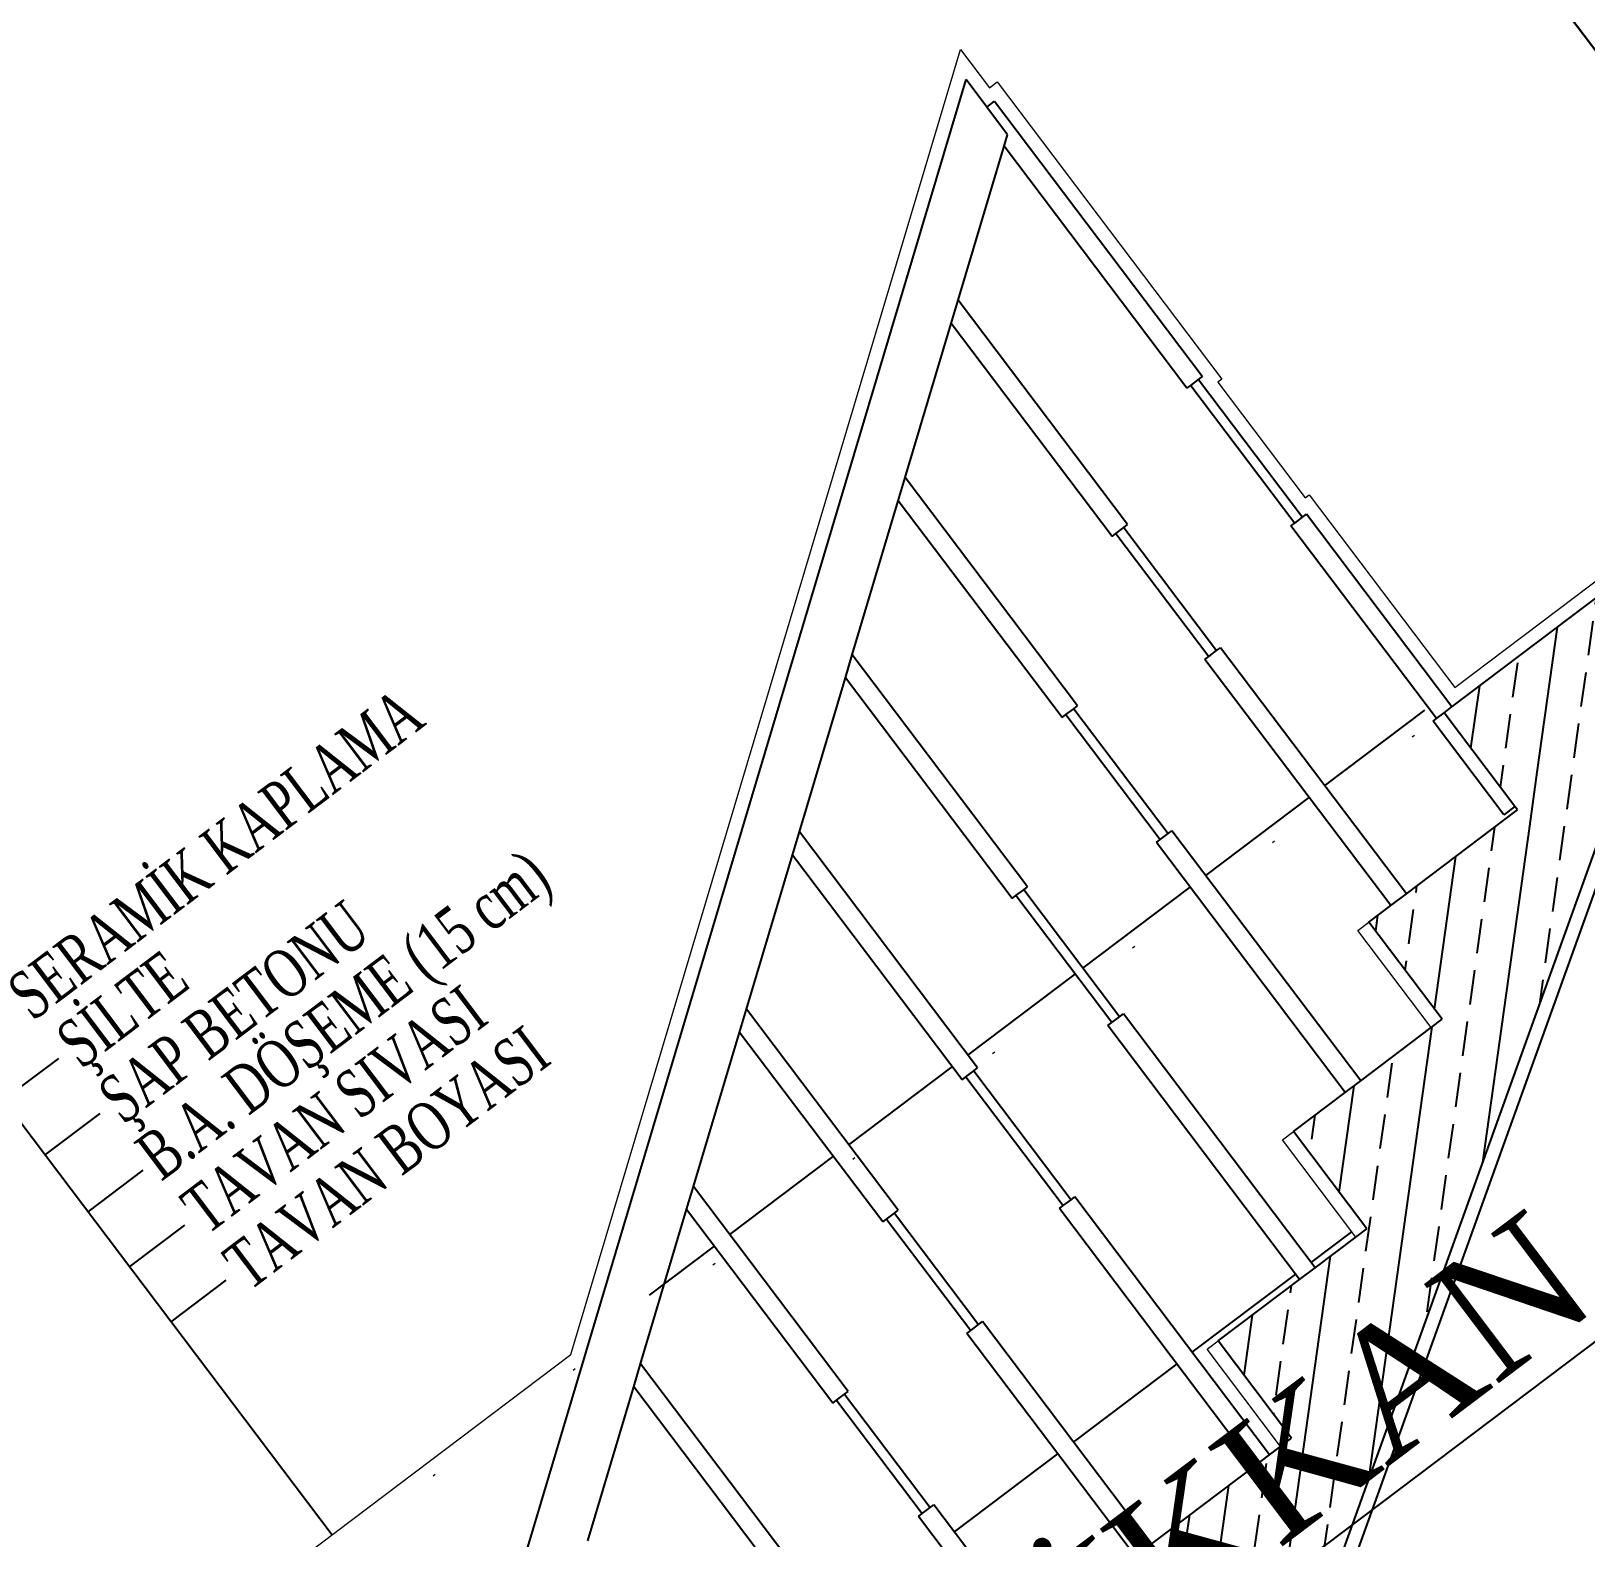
# Model space of a CAD drawing. Header units: millimetres. Extents: x 2232 to 85269, y -3593 to 5869.
# Drawn here: x 7739.1 to 7795.5, y -759.3 to -704.7 of the extents above; entities that cross this region are included whole.
import ezdxf

# ---------------------------------------------------------------- set-up
doc = ezdxf.new("R2010")
doc.units = ezdxf.units.MM
doc.linetypes.add('DOTX2', pattern=[0.5, 0, -0.5])
for name, color, linetype, lineweight in [('iz', 1, 'DOTX2', 20), ('sıva iç', 21, 'Continuous', 0), ('ölçü iç', 170, 'Continuous', 9), ('ÖLÇÜ İÇ', 7, 'Continuous', 9)]:
    doc.layers.add(name, color=color, linetype=linetype, lineweight=lineweight)
for name, color, linetype in [('poz', 1, 'Continuous'), ('Standart', 7, 'Continuous'), ('Yazi', 7, 'Continuous')]:
    doc.layers.add(name, color=color, linetype=linetype)
doc.styles.get("Standard").update_dxf_attribs({"font": 'arial.ttf'})
doc.styles.add('Times roman', font='times.ttf')
doc.styles.add('UNIVCH', font='times.ttf', dxfattribs={"width": 0.7})
doc.dimstyles.new('zulay iç ölçü', dxfattribs={"dimtxt": 10, "dimasz": 5, "dimexe": 0.18, "dimexo": 0, "dimgap": 2, "dimtad": 3, "dimdec": 0, "dimzin": 0, "dimdsep": 46, "dimtxsty": 'Standard', "dimblk": 'ARCHTICK', "dimcen": 0.09, "dimse1": 1, "dimse2": 1, "dimadec": 0, "dimazin": 0, "dimtfac": 1, "dimtdec": 0, "dimtix": 1, "dimtofl": 0, "dimtmove": 0, "dimatfit": 3, "dimldrblk": 'ARCHTICK', "dimfxl": 1, "dimtolj": 1, "dimtzin": 0, "dimarcsym": 0})
pattern_1 = [(45, (0, 0), (-7.07107, 7.07107), []), (45, (7.071, 0), (-7.07107, 7.07107), [5, -2.5])]

# ---------------------------------------------------------------- blocks, each defined once
blk = doc.blocks.new('IDE991Entity4347')
at = {"layer": 'Standart', "linetype": 'Continuous', "lineweight": -3}
h = blk.add_hatch(dxfattribs=at)
h.set_pattern_fill('ANSI33', color=171, scale=40, style=0)
h.set_pattern_definition(pattern_1)
h.paths.add_polyline_path([(760, 35), (621, 35), (621, 50), (760, 50)])
blk = doc.blocks.new('IDE991Entity4359')
at = {"layer": 'Standart', "linetype": 'Continuous', "lineweight": -3}
h = blk.add_hatch(dxfattribs=at)
h.set_pattern_fill('ANSI33', color=171, scale=40, style=0)
h.set_pattern_definition(pattern_1)
h.paths.add_polyline_path([(621, 17.35), (405, -123.82), (405, -91.18), (432, -91.18), (432, -73.53), (459, -73.53), (459, -55.88), (486, -55.88), (486, -38.24), (513, -38.24), (513, -20.59), (540, -20.59), (540, -2.94), (567, -2.94), (567, 14.71), (594, 14.71), (594, 32.35), (621, 32.35)])
blk = doc.blocks.new('IDE991Entity4360')
at = {"layer": 'Standart', "linetype": 'Continuous', "lineweight": -3}
h = blk.add_hatch(dxfattribs=at)
h.set_pattern_fill('ANSI33', color=171, scale=40, style=0)
h.set_pattern_definition(pattern_1)
h.paths.add_polyline_path([(621, 17.35), (621, 35), (648, 35)])
blk = doc.blocks.new('IDE991Entity5003')
at = {"layer": 'Standart', "color": 159, "linetype": 'Continuous', "lineweight": -3}
blk.add_lwpolyline([(492.81, -2), (511.59, -2)], dxfattribs=at)
blk = doc.blocks.new('IDE991Entity5004')
at = {"layer": 'Standart', "color": 159, "linetype": 'Continuous', "lineweight": -3}
blk.add_lwpolyline([(514.41, -2), (533.19, -2)], dxfattribs=at)
blk = doc.blocks.new('IDE991Entity5005')
at = {"layer": 'Standart', "color": 159, "linetype": 'Continuous', "lineweight": -3}
blk.add_lwpolyline([(536.01, -2), (554.79, -2)], dxfattribs=at)
blk = doc.blocks.new('IDE991Entity5006')
at = {"layer": 'Standart', "color": 159, "linetype": 'Continuous', "lineweight": -3}
blk.add_lwpolyline([(557.61, -2), (565, -2)], dxfattribs=at)
blk = doc.blocks.new('IDE991Entity5009')
at = {"layer": 'Standart', "color": 159, "linetype": 'Continuous', "lineweight": -3}
blk.add_lwpolyline([(478.2, 52), (489.99, 52)], dxfattribs=at)
blk = doc.blocks.new('IDE991Entity5010')
at = {"layer": 'Standart', "color": 159, "linetype": 'Continuous', "lineweight": -3}
blk.add_lwpolyline([(492.81, 52), (511.59, 52)], dxfattribs=at)
blk = doc.blocks.new('IDE991Entity5011')
at = {"layer": 'Standart', "color": 159, "linetype": 'Continuous', "lineweight": -3}
blk.add_lwpolyline([(514.41, 52), (533.19, 52)], dxfattribs=at)
blk = doc.blocks.new('IDE991Entity5012')
at = {"layer": 'Standart', "color": 159, "linetype": 'Continuous', "lineweight": -3}
blk.add_lwpolyline([(536.01, 52), (555.49, 52)], dxfattribs=at)
blk = doc.blocks.new('IDE991Entity5013')
at = {"layer": 'Standart', "color": 159, "linetype": 'Continuous', "lineweight": -3}
blk.add_lwpolyline([(556.91, 52), (576.39, 52)], dxfattribs=at)
blk = doc.blocks.new('IDE991Entity5014')
at = {"layer": 'Standart', "color": 159, "linetype": 'Continuous', "lineweight": -3}
blk.add_lwpolyline([(579.21, 52), (597.99, 52)], dxfattribs=at)
blk = doc.blocks.new('IDE991Entity5015')
at = {"layer": 'Standart', "color": 159, "linetype": 'Continuous', "lineweight": -3}
blk.add_lwpolyline([(600.81, 52), (619, 52)], dxfattribs=at)
blk = doc.blocks.new('IDE991Entity5206')
at = {"layer": 'Standart', "color": 134, "linetype": 'Continuous', "lineweight": -3}
blk.add_lwpolyline([(468.39, 6.94), (468.39, 42.78)], dxfattribs=at)
blk = doc.blocks.new('IDE991Entity5210')
at = {"layer": 'Standart', "color": 134, "linetype": 'Continuous', "lineweight": -3}
blk.add_lwpolyline([(471.21, 6.94), (471.21, 44.86)], dxfattribs=at)
blk = doc.blocks.new('IDE991Entity5211')
at = {"layer": 'Standart', "color": 134, "linetype": 'Continuous', "lineweight": -3}
blk.add_lwpolyline([(489.99, -38.24), (489.99, 2.94)], dxfattribs=at)
blk = doc.blocks.new('IDE991Entity5212')
at = {"layer": 'Standart', "color": 134, "linetype": 'Continuous', "lineweight": -3}
blk.add_lwpolyline([(489.99, 2.94), (490.69, 2.94)], dxfattribs=at)
blk = doc.blocks.new('IDE991Entity5213')
at = {"layer": 'Standart', "color": 134, "linetype": 'Continuous', "lineweight": -3}
blk.add_lwpolyline([(490.69, 23.53), (490.69, 2.94)], dxfattribs=at)
blk = doc.blocks.new('IDE991Entity5214')
at = {"layer": 'Standart', "color": 134, "linetype": 'Continuous', "lineweight": -3}
blk.add_lwpolyline([(489.99, 23.53), (489.99, 58.67)], dxfattribs=at)
blk = doc.blocks.new('IDE991Entity5215')
at = {"layer": 'Standart', "color": 134, "linetype": 'Continuous', "lineweight": -3}
blk.add_lwpolyline([(489.99, 23.53), (490.69, 23.53)], dxfattribs=at)
blk = doc.blocks.new('IDE991Entity5216')
at = {"layer": 'Standart', "color": 134, "linetype": 'Continuous', "lineweight": -3}
blk.add_lwpolyline([(492.81, -38.24), (492.81, 2.94)], dxfattribs=at)
blk = doc.blocks.new('IDE991Entity5217')
at = {"layer": 'Standart', "color": 134, "linetype": 'Continuous', "lineweight": -3}
blk.add_lwpolyline([(492.11, 23.53), (492.11, 2.94)], dxfattribs=at)
blk = doc.blocks.new('IDE991Entity5218')
at = {"layer": 'Standart', "color": 134, "linetype": 'Continuous', "lineweight": -3}
blk.add_lwpolyline([(492.81, 23.53), (492.81, 60.75)], dxfattribs=at)
blk = doc.blocks.new('IDE991Entity5219')
at = {"layer": 'Standart', "color": 134, "linetype": 'Continuous', "lineweight": -3}
blk.add_lwpolyline([(511.59, -20.59), (511.59, 19.88)], dxfattribs=at)
blk = doc.blocks.new('IDE991Entity5220')
at = {"layer": 'Standart', "color": 134, "linetype": 'Continuous', "lineweight": -3}
blk.add_lwpolyline([(511.59, 19.88), (512.29, 19.88)], dxfattribs=at)
blk = doc.blocks.new('IDE991Entity5221')
at = {"layer": 'Standart', "color": 134, "linetype": 'Continuous', "lineweight": -3}
blk.add_lwpolyline([(512.29, 40.12), (512.29, 19.88)], dxfattribs=at)
blk = doc.blocks.new('IDE991Entity5222')
at = {"layer": 'Standart', "color": 134, "linetype": 'Continuous', "lineweight": -3}
blk.add_lwpolyline([(511.59, 40.12), (511.59, 74.55)], dxfattribs=at)
blk = doc.blocks.new('IDE991Entity5223')
at = {"layer": 'Standart', "color": 134, "linetype": 'Continuous', "lineweight": -3}
blk.add_lwpolyline([(511.59, 40.12), (512.29, 40.12)], dxfattribs=at)
blk = doc.blocks.new('IDE991Entity5224')
at = {"layer": 'Standart', "color": 134, "linetype": 'Continuous', "lineweight": -3}
blk.add_lwpolyline([(514.41, -20.59), (514.41, 19.88)], dxfattribs=at)
blk = doc.blocks.new('IDE991Entity5225')
at = {"layer": 'Standart', "color": 134, "linetype": 'Continuous', "lineweight": -3}
blk.add_lwpolyline([(513.71, 40.12), (513.71, 19.88)], dxfattribs=at)
blk = doc.blocks.new('IDE991Entity5226')
at = {"layer": 'Standart', "color": 134, "linetype": 'Continuous', "lineweight": -3}
blk.add_lwpolyline([(514.41, 40.12), (514.41, 76.63)], dxfattribs=at)
blk = doc.blocks.new('IDE991Entity5227')
at = {"layer": 'Standart', "color": 134, "linetype": 'Continuous', "lineweight": -3}
blk.add_lwpolyline([(533.19, -20.59), (533.19, 26.24)], dxfattribs=at)
blk = doc.blocks.new('IDE991Entity5228')
at = {"layer": 'Standart', "color": 134, "linetype": 'Continuous', "lineweight": -3}
blk.add_lwpolyline([(533.19, 26.24), (533.89, 26.24)], dxfattribs=at)
blk = doc.blocks.new('IDE991Entity5229')
at = {"layer": 'Standart', "color": 134, "linetype": 'Continuous', "lineweight": -3}
blk.add_lwpolyline([(533.89, 49.65), (533.89, 26.24)], dxfattribs=at)
blk = doc.blocks.new('IDE991Entity5230')
at = {"layer": 'Standart', "color": 134, "linetype": 'Continuous', "lineweight": -3}
blk.add_lwpolyline([(533.19, 49.65), (533.19, 90.43)], dxfattribs=at)
blk = doc.blocks.new('IDE991Entity5231')
at = {"layer": 'Standart', "color": 134, "linetype": 'Continuous', "lineweight": -3}
blk.add_lwpolyline([(533.19, 49.65), (533.89, 49.65)], dxfattribs=at)
blk = doc.blocks.new('IDE991Entity5232')
at = {"layer": 'Standart', "color": 134, "linetype": 'Continuous', "lineweight": -3}
blk.add_lwpolyline([(536.01, -20.59), (536.01, 26.24)], dxfattribs=at)
blk = doc.blocks.new('IDE991Entity5233')
at = {"layer": 'Standart', "color": 134, "linetype": 'Continuous', "lineweight": -3}
blk.add_lwpolyline([(535.31, 49.65), (535.31, 26.24)], dxfattribs=at)
blk = doc.blocks.new('IDE991Entity5234')
at = {"layer": 'Standart', "color": 134, "linetype": 'Continuous', "lineweight": -3}
blk.add_lwpolyline([(536.01, 49.65), (536.01, 92.51)], dxfattribs=at)
blk = doc.blocks.new('IDE991Entity5235')
at = {"layer": 'Standart', "color": 134, "linetype": 'Continuous', "lineweight": -3}
blk.add_lwpolyline([(554.79, -2.94), (554.79, 43.18)], dxfattribs=at)
blk = doc.blocks.new('IDE991Entity5236')
at = {"layer": 'Standart', "color": 134, "linetype": 'Continuous', "lineweight": -3}
blk.add_lwpolyline([(554.79, 43.18), (555.49, 43.18)], dxfattribs=at)
blk = doc.blocks.new('IDE991Entity5237')
at = {"layer": 'Standart', "color": 134, "linetype": 'Continuous', "lineweight": -3}
blk.add_lwpolyline([(555.49, 43.18), (555.49, 66.24)], dxfattribs=at)
blk = doc.blocks.new('IDE991Entity5238')
at = {"layer": 'Standart', "color": 134, "linetype": 'Continuous', "lineweight": -3}
blk.add_lwpolyline([(554.79, 66.24), (554.79, 106.31)], dxfattribs=at)
blk = doc.blocks.new('IDE991Entity5239')
at = {"layer": 'Standart', "color": 134, "linetype": 'Continuous', "lineweight": -3}
blk.add_lwpolyline([(554.79, 66.24), (555.49, 66.24)], dxfattribs=at)
blk = doc.blocks.new('IDE991Entity5240')
at = {"layer": 'Standart', "color": 134, "linetype": 'Continuous', "lineweight": -3}
blk.add_lwpolyline([(557.61, -2.94), (557.61, 43.18)], dxfattribs=at)
blk = doc.blocks.new('IDE991Entity5241')
at = {"layer": 'Standart', "color": 134, "linetype": 'Continuous', "lineweight": -3}
blk.add_lwpolyline([(556.91, 43.18), (556.91, 66.24)], dxfattribs=at)
blk = doc.blocks.new('IDE991Entity5242')
at = {"layer": 'Standart', "color": 134, "linetype": 'Continuous', "lineweight": -3}
blk.add_lwpolyline([(557.61, 66.24), (557.61, 108.39)], dxfattribs=at)
blk = doc.blocks.new('IDE991Entity5243')
at = {"layer": 'Standart', "color": 134, "linetype": 'Continuous', "lineweight": -3}
blk.add_lwpolyline([(576.39, 14.71), (576.39, 60.12)], dxfattribs=at)
blk = doc.blocks.new('IDE991Entity5244')
at = {"layer": 'Standart', "color": 134, "linetype": 'Continuous', "lineweight": -3}
blk.add_lwpolyline([(576.39, 60.12), (577.09, 60.12)], dxfattribs=at)
blk = doc.blocks.new('IDE991Entity5245')
at = {"layer": 'Standart', "color": 134, "linetype": 'Continuous', "lineweight": -3}
blk.add_lwpolyline([(577.09, 82.82), (577.09, 60.12)], dxfattribs=at)
blk = doc.blocks.new('IDE991Entity5246')
at = {"layer": 'Standart', "color": 134, "linetype": 'Continuous', "lineweight": -3}
blk.add_lwpolyline([(576.39, 82.82), (576.39, 122.2)], dxfattribs=at)
blk = doc.blocks.new('IDE991Entity5247')
at = {"layer": 'Standart', "color": 134, "linetype": 'Continuous', "lineweight": -3}
blk.add_lwpolyline([(576.39, 82.82), (577.09, 82.82)], dxfattribs=at)
blk = doc.blocks.new('IDE991Entity5248')
at = {"layer": 'Standart', "color": 134, "linetype": 'Continuous', "lineweight": -3}
blk.add_lwpolyline([(579.21, 14.71), (579.21, 60.12)], dxfattribs=at)
blk = doc.blocks.new('IDE991Entity5249')
at = {"layer": 'Standart', "color": 134, "linetype": 'Continuous', "lineweight": -3}
blk.add_lwpolyline([(578.51, 82.82), (578.51, 60.12)], dxfattribs=at)
blk = doc.blocks.new('IDE991Entity5250')
at = {"layer": 'Standart', "color": 134, "linetype": 'Continuous', "lineweight": -3}
blk.add_lwpolyline([(579.21, 82.82), (579.21, 124.28)], dxfattribs=at)
blk = doc.blocks.new('IDE991Entity5251')
at = {"layer": 'Standart', "color": 134, "linetype": 'Continuous', "lineweight": -3}
blk.add_lwpolyline([(597.99, 32.35), (597.99, 77.06)], dxfattribs=at)
blk = doc.blocks.new('IDE991Entity5252')
at = {"layer": 'Standart', "color": 134, "linetype": 'Continuous', "lineweight": -3}
blk.add_lwpolyline([(597.99, 77.06), (598.69, 77.06)], dxfattribs=at)
blk = doc.blocks.new('IDE991Entity5253')
at = {"layer": 'Standart', "color": 134, "linetype": 'Continuous', "lineweight": -3}
blk.add_lwpolyline([(598.69, 99.41), (598.69, 77.06)], dxfattribs=at)
blk = doc.blocks.new('IDE991Entity5254')
at = {"layer": 'Standart', "color": 134, "linetype": 'Continuous', "lineweight": -3}
blk.add_lwpolyline([(597.99, 99.41), (597.99, 138.08)], dxfattribs=at)
blk = doc.blocks.new('IDE991Entity5255')
at = {"layer": 'Standart', "color": 134, "linetype": 'Continuous', "lineweight": -3}
blk.add_lwpolyline([(597.99, 99.41), (598.69, 99.41)], dxfattribs=at)
blk = doc.blocks.new('IDE991Entity5256')
at = {"layer": 'Standart', "color": 134, "linetype": 'Continuous', "lineweight": -3}
blk.add_lwpolyline([(600.81, 32.35), (600.81, 77.06)], dxfattribs=at)
blk = doc.blocks.new('IDE991Entity5257')
at = {"layer": 'Standart', "color": 134, "linetype": 'Continuous', "lineweight": -3}
blk.add_lwpolyline([(600.11, 99.41), (600.11, 77.06)], dxfattribs=at)
blk = doc.blocks.new('IDE991Entity5258')
at = {"layer": 'Standart', "color": 134, "linetype": 'Continuous', "lineweight": -3}
blk.add_lwpolyline([(600.81, 99.41), (600.81, 140.16)], dxfattribs=at)
blk = doc.blocks.new('IDE991Entity5259')
at = {"layer": 'Standart', "color": 134, "linetype": 'Continuous', "lineweight": -3}
blk.add_lwpolyline([(619.59, 50), (619.59, 85)], dxfattribs=at)
blk = doc.blocks.new('IDE991Entity5260')
at = {"layer": 'Standart', "color": 134, "linetype": 'Continuous', "lineweight": -3}
blk.add_lwpolyline([(619.59, 85), (620.29, 85)], dxfattribs=at)
blk = doc.blocks.new('IDE991Entity5261')
at = {"layer": 'Standart', "color": 134, "linetype": 'Continuous', "lineweight": -3}
blk.add_lwpolyline([(620.29, 110), (620.29, 85)], dxfattribs=at)
blk = doc.blocks.new('IDE991Entity5262')
at = {"layer": 'Standart', "color": 134, "linetype": 'Continuous', "lineweight": -3}
blk.add_lwpolyline([(619.59, 110), (619.59, 153.96)], dxfattribs=at)
blk = doc.blocks.new('IDE991Entity5263')
at = {"layer": 'Standart', "color": 134, "linetype": 'Continuous', "lineweight": -3}
blk.add_lwpolyline([(619.59, 110), (620.29, 110)], dxfattribs=at)
blk = doc.blocks.new('IDE991Entity5264')
at = {"layer": 'Standart', "color": 134, "linetype": 'Continuous', "lineweight": -3}
blk.add_lwpolyline([(621, 160), (622.41, 160)], dxfattribs=at)
blk = doc.blocks.new('IDE991Entity5265')
at = {"layer": 'Standart', "color": 134, "linetype": 'Continuous', "lineweight": -3}
blk.add_lwpolyline([(622.41, 50), (622.41, 85)], dxfattribs=at)
blk = doc.blocks.new('IDE991Entity5266')
at = {"layer": 'Standart', "color": 134, "linetype": 'Continuous', "lineweight": -3}
blk.add_lwpolyline([(621.71, 110), (621.71, 85)], dxfattribs=at)
blk = doc.blocks.new('IDE991Entity5267')
at = {"layer": 'Standart', "color": 134, "linetype": 'Continuous', "lineweight": -3}
blk.add_lwpolyline([(622.41, 160), (622.41, 110)], dxfattribs=at)
blk = doc.blocks.new('IDE991Entity5268')
at = {"layer": 'Standart', "color": 134, "linetype": 'Continuous', "lineweight": -3}
blk.add_lwpolyline([(405, 6.18), (621, 165)], dxfattribs=at)
blk = doc.blocks.new('IDE991Entity5271')
at = {"layer": 'Standart', "color": 134, "linetype": 'Continuous', "lineweight": -3}
blk.add_lwpolyline([(621, 155), (621, 160)], dxfattribs=at)
blk = doc.blocks.new('IDE991Entity5504')
at = {"layer": 'Standart', "color": 159, "linetype": 'Continuous', "lineweight": -3}
blk.add_lwpolyline([(621, 33), (621, 50)], dxfattribs=at)
blk = doc.blocks.new('IDE991Entity5506')
at = {"layer": 'Standart', "color": 159, "linetype": 'Continuous', "lineweight": -3}
blk.add_lwpolyline([(621, 50), (622.41, 50)], dxfattribs=at)
blk = doc.blocks.new('IDE991Entity5567')
at = {"layer": 'Standart', "color": 159, "linetype": 'Continuous', "lineweight": -3}
blk.add_lwpolyline([(405, -123.82), (648, 35)], dxfattribs=at)
blk = doc.blocks.new('IDE991Entity5580')
at = {"layer": 'Standart', "color": 159, "linetype": 'Continuous', "lineweight": -3}
blk.add_lwpolyline([(540, -20.59), (540, -2.94)], dxfattribs=at)
blk = doc.blocks.new('IDE991Entity5582')
at = {"layer": 'Standart', "color": 159, "linetype": 'Continuous', "lineweight": -3}
blk.add_lwpolyline([(538, -20.59), (540, -20.59)], dxfattribs=at)
blk = doc.blocks.new('IDE991Entity5583')
at = {"layer": 'Standart', "color": 159, "linetype": 'Continuous', "lineweight": -3}
blk.add_lwpolyline([(567, -2.94), (567, 14.71)], dxfattribs=at)
blk = doc.blocks.new('IDE991Entity5584')
at = {"layer": 'Standart', "color": 159, "linetype": 'Continuous', "lineweight": -3}
blk.add_lwpolyline([(540, -2.94), (554.79, -2.94)], dxfattribs=at)
blk = doc.blocks.new('IDE991Entity5585')
at = {"layer": 'Standart', "color": 159, "linetype": 'Continuous', "lineweight": -3}
blk.add_lwpolyline([(565, -2.94), (567, -2.94)], dxfattribs=at)
blk = doc.blocks.new('IDE991Entity5586')
at = {"layer": 'Standart', "color": 159, "linetype": 'Continuous', "lineweight": -3}
blk.add_lwpolyline([(594, 14.71), (594, 32.35)], dxfattribs=at)
blk = doc.blocks.new('IDE991Entity5587')
at = {"layer": 'Standart', "color": 159, "linetype": 'Continuous', "lineweight": -3}
blk.add_lwpolyline([(567, 14.71), (576.39, 14.71)], dxfattribs=at)
blk = doc.blocks.new('IDE991Entity5588')
at = {"layer": 'Standart', "color": 159, "linetype": 'Continuous', "lineweight": -3}
blk.add_lwpolyline([(592, 14.71), (594, 14.71)], dxfattribs=at)
blk = doc.blocks.new('IDE991Entity5589')
at = {"layer": 'Standart', "color": 159, "linetype": 'Continuous', "lineweight": -3}
blk.add_lwpolyline([(621, 32.35), (621, 33)], dxfattribs=at)
blk = doc.blocks.new('IDE991Entity5590')
at = {"layer": 'Standart', "color": 159, "linetype": 'Continuous', "lineweight": -3}
blk.add_lwpolyline([(594, 32.35), (597.99, 32.35)], dxfattribs=at)
blk = doc.blocks.new('IDE991Entity5738')
at = {"layer": 'Standart', "color": 163, "linetype": 'Continuous', "lineweight": 5}
blk.add_lwpolyline([(538, -20.59), (538, -2.94)], dxfattribs=at)
blk = doc.blocks.new('IDE991Entity5739')
at = {"layer": 'Standart', "color": 163, "linetype": 'Continuous', "lineweight": 5}
blk.add_lwpolyline([(538, -2.94), (540, -2.94)], dxfattribs=at)
blk = doc.blocks.new('IDE991Entity5740')
at = {"layer": 'Standart', "color": 163, "linetype": 'Continuous', "lineweight": 5}
blk.add_lwpolyline([(565, -2.94), (565, 14.71)], dxfattribs=at)
blk = doc.blocks.new('IDE991Entity5741')
at = {"layer": 'Standart', "color": 163, "linetype": 'Continuous', "lineweight": 5}
blk.add_lwpolyline([(565, 14.71), (567, 14.71)], dxfattribs=at)
blk = doc.blocks.new('IDE991Entity5742')
at = {"layer": 'Standart', "color": 163, "linetype": 'Continuous', "lineweight": 5}
blk.add_lwpolyline([(592, 14.71), (592, 32.35)], dxfattribs=at)
blk = doc.blocks.new('IDE991Entity5743')
at = {"layer": 'Standart', "color": 163, "linetype": 'Continuous', "lineweight": 5}
blk.add_lwpolyline([(592, 32.35), (594, 32.35)], dxfattribs=at)
blk = doc.blocks.new('IDE991Entity5924')
at = {"layer": 'Standart', "color": 11, "linetype": 'Continuous', "lineweight": -3}
blk.add_lwpolyline([(621, 33), (619, 33)], dxfattribs=at)
blk = doc.blocks.new('IDE991Entity5925')
at = {"layer": 'Standart', "color": 11, "linetype": 'Continuous', "lineweight": -3}
blk.add_lwpolyline([(619, 33), (619, 50)], dxfattribs=at)
blk = doc.blocks.new('IDE991Entity5926')
at = {"layer": 'Standart', "color": 11, "linetype": 'Continuous', "lineweight": -3}
blk.add_lwpolyline([(619, 50), (619.59, 50)], dxfattribs=at)
blk = doc.blocks.new('IDE991Entity6478')
at = {"layer": 'Standart', "color": 134, "linetype": 'Continuous', "lineweight": -3}
blk.add_lwpolyline([(490.69, 2.94), (492.11, 2.94)], dxfattribs=at)
blk = doc.blocks.new('IDE991Entity6479')
at = {"layer": 'Standart', "color": 134, "linetype": 'Continuous', "lineweight": -3}
blk.add_lwpolyline([(492.11, 2.94), (492.81, 2.94)], dxfattribs=at)
blk = doc.blocks.new('IDE991Entity6480')
at = {"layer": 'Standart', "color": 134, "linetype": 'Continuous', "lineweight": -3}
blk.add_lwpolyline([(490.69, 23.53), (492.11, 23.53)], dxfattribs=at)
blk = doc.blocks.new('IDE991Entity6481')
at = {"layer": 'Standart', "color": 134, "linetype": 'Continuous', "lineweight": -3}
blk.add_lwpolyline([(492.11, 23.53), (492.81, 23.53)], dxfattribs=at)
blk = doc.blocks.new('IDE991Entity6482')
at = {"layer": 'Standart', "color": 134, "linetype": 'Continuous', "lineweight": -3}
blk.add_lwpolyline([(512.29, 19.88), (513.71, 19.88)], dxfattribs=at)
blk = doc.blocks.new('IDE991Entity6483')
at = {"layer": 'Standart', "color": 134, "linetype": 'Continuous', "lineweight": -3}
blk.add_lwpolyline([(513.71, 19.88), (514.41, 19.88)], dxfattribs=at)
blk = doc.blocks.new('IDE991Entity6484')
at = {"layer": 'Standart', "color": 134, "linetype": 'Continuous', "lineweight": -3}
blk.add_lwpolyline([(512.29, 40.12), (513.71, 40.12)], dxfattribs=at)
blk = doc.blocks.new('IDE991Entity6485')
at = {"layer": 'Standart', "color": 134, "linetype": 'Continuous', "lineweight": -3}
blk.add_lwpolyline([(513.71, 40.12), (514.41, 40.12)], dxfattribs=at)
blk = doc.blocks.new('IDE991Entity6486')
at = {"layer": 'Standart', "color": 134, "linetype": 'Continuous', "lineweight": -3}
blk.add_lwpolyline([(533.89, 26.24), (535.31, 26.24)], dxfattribs=at)
blk = doc.blocks.new('IDE991Entity6487')
at = {"layer": 'Standart', "color": 134, "linetype": 'Continuous', "lineweight": -3}
blk.add_lwpolyline([(535.31, 26.24), (536.01, 26.24)], dxfattribs=at)
blk = doc.blocks.new('IDE991Entity6488')
at = {"layer": 'Standart', "color": 134, "linetype": 'Continuous', "lineweight": -3}
blk.add_lwpolyline([(533.89, 49.65), (535.31, 49.65)], dxfattribs=at)
blk = doc.blocks.new('IDE991Entity6489')
at = {"layer": 'Standart', "color": 134, "linetype": 'Continuous', "lineweight": -3}
blk.add_lwpolyline([(535.31, 49.65), (536.01, 49.65)], dxfattribs=at)
blk = doc.blocks.new('IDE991Entity6490')
at = {"layer": 'Standart', "color": 134, "linetype": 'Continuous', "lineweight": -3}
blk.add_lwpolyline([(555.49, 43.18), (556.91, 43.18)], dxfattribs=at)
blk = doc.blocks.new('IDE991Entity6491')
at = {"layer": 'Standart', "color": 134, "linetype": 'Continuous', "lineweight": -3}
blk.add_lwpolyline([(556.91, 43.18), (557.61, 43.18)], dxfattribs=at)
blk = doc.blocks.new('IDE991Entity6492')
at = {"layer": 'Standart', "color": 134, "linetype": 'Continuous', "lineweight": -3}
blk.add_lwpolyline([(555.49, 66.24), (556.91, 66.24)], dxfattribs=at)
blk = doc.blocks.new('IDE991Entity6493')
at = {"layer": 'Standart', "color": 134, "linetype": 'Continuous', "lineweight": -3}
blk.add_lwpolyline([(556.91, 66.24), (557.61, 66.24)], dxfattribs=at)
blk = doc.blocks.new('IDE991Entity6494')
at = {"layer": 'Standart', "color": 134, "linetype": 'Continuous', "lineweight": -3}
blk.add_lwpolyline([(577.09, 60.12), (578.51, 60.12)], dxfattribs=at)
blk = doc.blocks.new('IDE991Entity6495')
at = {"layer": 'Standart', "color": 134, "linetype": 'Continuous', "lineweight": -3}
blk.add_lwpolyline([(578.51, 60.12), (579.21, 60.12)], dxfattribs=at)
blk = doc.blocks.new('IDE991Entity6496')
at = {"layer": 'Standart', "color": 134, "linetype": 'Continuous', "lineweight": -3}
blk.add_lwpolyline([(577.09, 82.82), (578.51, 82.82)], dxfattribs=at)
blk = doc.blocks.new('IDE991Entity6497')
at = {"layer": 'Standart', "color": 134, "linetype": 'Continuous', "lineweight": -3}
blk.add_lwpolyline([(578.51, 82.82), (579.21, 82.82)], dxfattribs=at)
blk = doc.blocks.new('IDE991Entity6498')
at = {"layer": 'Standart', "color": 134, "linetype": 'Continuous', "lineweight": -3}
blk.add_lwpolyline([(598.69, 77.06), (600.11, 77.06)], dxfattribs=at)
blk = doc.blocks.new('IDE991Entity6499')
at = {"layer": 'Standart', "color": 134, "linetype": 'Continuous', "lineweight": -3}
blk.add_lwpolyline([(600.11, 77.06), (600.81, 77.06)], dxfattribs=at)
blk = doc.blocks.new('IDE991Entity6500')
at = {"layer": 'Standart', "color": 134, "linetype": 'Continuous', "lineweight": -3}
blk.add_lwpolyline([(598.69, 99.41), (600.11, 99.41)], dxfattribs=at)
blk = doc.blocks.new('IDE991Entity6501')
at = {"layer": 'Standart', "color": 134, "linetype": 'Continuous', "lineweight": -3}
blk.add_lwpolyline([(600.11, 99.41), (600.81, 99.41)], dxfattribs=at)
blk = doc.blocks.new('IDE991Entity6502')
at = {"layer": 'Standart', "color": 134, "linetype": 'Continuous', "lineweight": -3}
blk.add_lwpolyline([(620.29, 85), (621.71, 85)], dxfattribs=at)
blk = doc.blocks.new('IDE991Entity6503')
at = {"layer": 'Standart', "color": 134, "linetype": 'Continuous', "lineweight": -3}
blk.add_lwpolyline([(621.71, 85), (622.41, 85)], dxfattribs=at)
blk = doc.blocks.new('IDE991Entity6504')
at = {"layer": 'Standart', "color": 134, "linetype": 'Continuous', "lineweight": -3}
blk.add_lwpolyline([(620.29, 110), (621.71, 110)], dxfattribs=at)
blk = doc.blocks.new('IDE991Entity6505')
at = {"layer": 'Standart', "color": 134, "linetype": 'Continuous', "lineweight": -3}
blk.add_lwpolyline([(621.71, 110), (622.41, 110)], dxfattribs=at)
blk = doc.blocks.new('IDE991Entity6512')
at = {"layer": 'Standart', "color": 134, "linetype": 'Continuous', "lineweight": -3}
blk.add_lwpolyline([(449.61, 28.98), (468.39, 42.78)], dxfattribs=at)
blk = doc.blocks.new('IDE991Entity6513')
at = {"layer": 'Standart', "color": 134, "linetype": 'Continuous', "lineweight": -3}
blk.add_lwpolyline([(468.39, 42.78), (471.21, 44.86)], dxfattribs=at)
blk = doc.blocks.new('IDE991Entity6514')
at = {"layer": 'Standart', "color": 134, "linetype": 'Continuous', "lineweight": -3}
blk.add_lwpolyline([(471.21, 44.86), (489.99, 58.67)], dxfattribs=at)
blk = doc.blocks.new('IDE991Entity6515')
at = {"layer": 'Standart', "color": 134, "linetype": 'Continuous', "lineweight": -3}
blk.add_lwpolyline([(489.99, 58.67), (492.81, 60.75)], dxfattribs=at)
blk = doc.blocks.new('IDE991Entity6516')
at = {"layer": 'Standart', "color": 134, "linetype": 'Continuous', "lineweight": -3}
blk.add_lwpolyline([(492.81, 60.75), (511.59, 74.55)], dxfattribs=at)
blk = doc.blocks.new('IDE991Entity6517')
at = {"layer": 'Standart', "color": 134, "linetype": 'Continuous', "lineweight": -3}
blk.add_lwpolyline([(511.59, 74.55), (514.41, 76.63)], dxfattribs=at)
blk = doc.blocks.new('IDE991Entity6518')
at = {"layer": 'Standart', "color": 134, "linetype": 'Continuous', "lineweight": -3}
blk.add_lwpolyline([(514.41, 76.63), (533.19, 90.43)], dxfattribs=at)
blk = doc.blocks.new('IDE991Entity6519')
at = {"layer": 'Standart', "color": 134, "linetype": 'Continuous', "lineweight": -3}
blk.add_lwpolyline([(533.19, 90.43), (536.01, 92.51)], dxfattribs=at)
blk = doc.blocks.new('IDE991Entity6520')
at = {"layer": 'Standart', "color": 134, "linetype": 'Continuous', "lineweight": -3}
blk.add_lwpolyline([(536.01, 92.51), (554.79, 106.31)], dxfattribs=at)
blk = doc.blocks.new('IDE991Entity6521')
at = {"layer": 'Standart', "color": 134, "linetype": 'Continuous', "lineweight": -3}
blk.add_lwpolyline([(554.79, 106.31), (557.61, 108.39)], dxfattribs=at)
blk = doc.blocks.new('IDE991Entity6522')
at = {"layer": 'Standart', "color": 134, "linetype": 'Continuous', "lineweight": -3}
blk.add_lwpolyline([(557.61, 108.39), (576.39, 122.2)], dxfattribs=at)
blk = doc.blocks.new('IDE991Entity6523')
at = {"layer": 'Standart', "color": 134, "linetype": 'Continuous', "lineweight": -3}
blk.add_lwpolyline([(576.39, 122.2), (579.21, 124.28)], dxfattribs=at)
blk = doc.blocks.new('IDE991Entity6524')
at = {"layer": 'Standart', "color": 134, "linetype": 'Continuous', "lineweight": -3}
blk.add_lwpolyline([(579.21, 124.28), (597.99, 138.08)], dxfattribs=at)
blk = doc.blocks.new('IDE991Entity6525')
at = {"layer": 'Standart', "color": 134, "linetype": 'Continuous', "lineweight": -3}
blk.add_lwpolyline([(597.99, 138.08), (600.81, 140.16)], dxfattribs=at)
blk = doc.blocks.new('IDE991Entity6526')
at = {"layer": 'Standart', "color": 134, "linetype": 'Continuous', "lineweight": -3}
blk.add_lwpolyline([(600.81, 140.16), (619.59, 153.96)], dxfattribs=at)
blk = doc.blocks.new('IDE991Entity6527')
at = {"layer": 'Standart', "color": 134, "linetype": 'Continuous', "lineweight": -3}
blk.add_lwpolyline([(619.59, 153.96), (621, 155)], dxfattribs=at)
blk = doc.blocks.new('IDE991Entity6528')
at = {"layer": 'Standart', "color": 134, "linetype": 'Continuous', "lineweight": -3}
blk.add_lwpolyline([(621, 160), (621, 165)], dxfattribs=at)
blk = doc.blocks.new('IDE991Entity6659')
at = {"layer": 'Standart', "color": 159, "linetype": 'Continuous', "lineweight": -3}
blk.add_lwpolyline([(622.41, 50), (758, 50)], dxfattribs=at)
blk = doc.blocks.new('IDE991Entity6700')
at = {"layer": 'Standart', "color": 159, "linetype": 'Continuous', "lineweight": -3}
blk.add_lwpolyline([(514.41, -20.59), (533.19, -20.59)], dxfattribs=at)
blk = doc.blocks.new('IDE991Entity6701')
at = {"layer": 'Standart', "color": 159, "linetype": 'Continuous', "lineweight": -3}
blk.add_lwpolyline([(533.19, -20.59), (536.01, -20.59)], dxfattribs=at)
blk = doc.blocks.new('IDE991Entity6702')
at = {"layer": 'Standart', "color": 159, "linetype": 'Continuous', "lineweight": -3}
blk.add_lwpolyline([(536.01, -20.59), (538, -20.59)], dxfattribs=at)
blk = doc.blocks.new('IDE991Entity6703')
at = {"layer": 'Standart', "color": 159, "linetype": 'Continuous', "lineweight": -3}
blk.add_lwpolyline([(554.79, -2.94), (557.61, -2.94)], dxfattribs=at)
blk = doc.blocks.new('IDE991Entity6704')
at = {"layer": 'Standart', "color": 159, "linetype": 'Continuous', "lineweight": -3}
blk.add_lwpolyline([(557.61, -2.94), (565, -2.94)], dxfattribs=at)
blk = doc.blocks.new('IDE991Entity6705')
at = {"layer": 'Standart', "color": 159, "linetype": 'Continuous', "lineweight": -3}
blk.add_lwpolyline([(576.39, 14.71), (579.21, 14.71)], dxfattribs=at)
blk = doc.blocks.new('IDE991Entity6706')
at = {"layer": 'Standart', "color": 159, "linetype": 'Continuous', "lineweight": -3}
blk.add_lwpolyline([(579.21, 14.71), (592, 14.71)], dxfattribs=at)
blk = doc.blocks.new('IDE991Entity6707')
at = {"layer": 'Standart', "color": 159, "linetype": 'Continuous', "lineweight": -3}
blk.add_lwpolyline([(597.99, 32.35), (600.81, 32.35)], dxfattribs=at)
blk = doc.blocks.new('IDE991Entity6708')
at = {"layer": 'Standart', "color": 159, "linetype": 'Continuous', "lineweight": -3}
blk.add_lwpolyline([(600.81, 32.35), (621, 32.35)], dxfattribs=at)
blk = doc.blocks.new('IDE991Entity6762')
at = {"layer": 'Standart', "color": 11, "linetype": 'Continuous', "lineweight": -3}
blk.add_lwpolyline([(410, -122.94), (648.6, 33)], dxfattribs=at)
blk = doc.blocks.new('IDE991Entity6763')
at = {"layer": 'Standart', "color": 11, "linetype": 'Continuous', "lineweight": -3}
blk.add_lwpolyline([(619.59, 50), (621, 50)], dxfattribs=at)
blk = doc.blocks.new('TRRTYT')
at = {"layer": 'Standart'}
for name in ['IDE991Entity5268', 'IDE991Entity6528', 'IDE991Entity5264', 'IDE991Entity5271', 'IDE991Entity5267', 'IDE991Entity6526', 'IDE991Entity6527', 'IDE991Entity5262', 'IDE991Entity6525', 'IDE991Entity5258', 'IDE991Entity6524', 'IDE991Entity5254', 'IDE991Entity6523', 'IDE991Entity5250', 'IDE991Entity6522', 'IDE991Entity5246', 'IDE991Entity6521', 'IDE991Entity5242', 'IDE991Entity5263', 'IDE991Entity5261', 'IDE991Entity6504', 'IDE991Entity5266', 'IDE991Entity6505', 'IDE991Entity6520', 'IDE991Entity5238', 'IDE991Entity5255', 'IDE991Entity5253', 'IDE991Entity6500', 'IDE991Entity5257', 'IDE991Entity6501', 'IDE991Entity6519', 'IDE991Entity5234', 'IDE991Entity6518', 'IDE991Entity5230', 'IDE991Entity5259', 'IDE991Entity5260', 'IDE991Entity6502', 'IDE991Entity6503', 'IDE991Entity5265', 'IDE991Entity5247', 'IDE991Entity5245', 'IDE991Entity6496', 'IDE991Entity5249', 'IDE991Entity6497', 'IDE991Entity6517', 'IDE991Entity5226', 'IDE991Entity5251', 'IDE991Entity5252', 'IDE991Entity6498', 'IDE991Entity6499', 'IDE991Entity5256', 'IDE991Entity6516', 'IDE991Entity5222', 'IDE991Entity5239', 'IDE991Entity5237', 'IDE991Entity6492', 'IDE991Entity5241', 'IDE991Entity6493', 'IDE991Entity6515', 'IDE991Entity5218', 'IDE991Entity6514', 'IDE991Entity5214', 'IDE991Entity5243', 'IDE991Entity5244', 'IDE991Entity6494', 'IDE991Entity6495', 'IDE991Entity5248', 'IDE991Entity5009', 'IDE991Entity5010', 'IDE991Entity5011', 'IDE991Entity5012', 'IDE991Entity5013', 'IDE991Entity5014', 'IDE991Entity5015', 'IDE991Entity5231', 'IDE991Entity5229', 'IDE991Entity6488', 'IDE991Entity5233', 'IDE991Entity6489', 'IDE991Entity5925', 'IDE991Entity5926', 'IDE991Entity6763', 'IDE991Entity4347', 'IDE991Entity5504', 'IDE991Entity5506', 'IDE991Entity6659', 'IDE991Entity6512', 'IDE991Entity6513', 'IDE991Entity5206', 'IDE991Entity5210', 'IDE991Entity5235', 'IDE991Entity5236', 'IDE991Entity6490', 'IDE991Entity6491', 'IDE991Entity5240', 'IDE991Entity5223', 'IDE991Entity5221', 'IDE991Entity6484', 'IDE991Entity5225', 'IDE991Entity6485', 'IDE991Entity5567', 'IDE991Entity4360', 'IDE991Entity4359', 'IDE991Entity6762', 'IDE991Entity5742', 'IDE991Entity5743', 'IDE991Entity5586', 'IDE991Entity5590', 'IDE991Entity6707', 'IDE991Entity6708', 'IDE991Entity5924', 'IDE991Entity5589', 'IDE991Entity5227', 'IDE991Entity5228', 'IDE991Entity6486', 'IDE991Entity6487', 'IDE991Entity5232', 'IDE991Entity5215', 'IDE991Entity5213', 'IDE991Entity6480', 'IDE991Entity5217', 'IDE991Entity6481', 'IDE991Entity5219', 'IDE991Entity5220', 'IDE991Entity6482', 'IDE991Entity6483', 'IDE991Entity5224', 'IDE991Entity5740', 'IDE991Entity5741', 'IDE991Entity5583', 'IDE991Entity5587', 'IDE991Entity6705', 'IDE991Entity6706', 'IDE991Entity5588', 'IDE991Entity5211', 'IDE991Entity5212', 'IDE991Entity6478', 'IDE991Entity6479', 'IDE991Entity5216', 'IDE991Entity5003', 'IDE991Entity5004', 'IDE991Entity5005', 'IDE991Entity5006', 'IDE991Entity5738', 'IDE991Entity5739', 'IDE991Entity5580', 'IDE991Entity5584', 'IDE991Entity6703', 'IDE991Entity6704', 'IDE991Entity5585', 'IDE991Entity6700', 'IDE991Entity6701', 'IDE991Entity6702', 'IDE991Entity5582']:
    blk.add_blockref(name, (1034515.63, -397430.95), dxfattribs=at)
blk = doc.blocks.new('_ArchTick')
at = {"color": 0, "linetype": 'ByBlock', "const_width": 0.15}
blk.add_lwpolyline([(-0.5, -0.5), (0.5, 0.5)], dxfattribs=at)
blk = doc.blocks.new('*D2466')
at = {"layer": 'Defpoints', "color": 0, "transparency": 16777216}
for p in [(661177.16, -127428.54), (661187, -127778.54), (661204.5, -127778.54)]:
    blk.add_point(p, dxfattribs=at)
at = {"layer": 'ÖLÇÜ İÇ', "color": 0, "lineweight": -2, "transparency": 16777216}
blk.add_line((661204.5, -127428.54), (661204.5, -127778.54), dxfattribs=at)
at = {"layer": 'ÖLÇÜ İÇ', "color": 0, "lineweight": -2, "transparency": 16777216, "xscale": 5, "yscale": 5, "zscale": 5}
for p, rotation in [((661204.5, -127428.54), 90), ((661204.5, -127778.54), 270)]:
    blk.add_blockref('_ArchTick', p, dxfattribs=dict(at, rotation=rotation))
at = {"layer": 'ÖLÇÜ İÇ', "color": 0, "transparency": 16777216, "insert": (661197.5, -127603.54), "char_height": 10, "attachment_point": 5, "rotation": 90}
blk.add_mtext('\\A1;350', dxfattribs=at)
blk = doc.blocks.new('DFGFDGHN')
at = {"layer": 'ÖLÇÜ İÇ'}
dim = blk.add_linear_dim(base=(661204.5, -127778.54), p1=(661177.16, -127428.54), p2=(661187, -127778.54), angle=90, dimstyle='zulay iç ölçü', dxfattribs=at)
dim.commit()
dim.dimension.update_dxf_attribs({"geometry": '*D2466', "text_midpoint": (661197.5, -127603.54)})
blk = doc.blocks.new('GHGFHGF')
at = {"layer": 'iz', "ltscale": 50}
blk.add_lwpolyline([(1293664.78, -410389.54), (1294002.19, -410389.54)], dxfattribs=at)
at = {"layer": 'poz'}
for p, q in [((1293800.34, -410298.54), (1293800.34, -410387.54)), ((1293800.34, -410308.54), (1293810.34, -410308.54)), ((1293800.34, -410318.54), (1293810.34, -410318.54)), ((1293800.34, -410328.85), (1293810.34, -410328.85)), ((1293800.34, -410338.85), (1293810.34, -410338.85)), ((1293800.34, -410348.85), (1293810.34, -410348.85))]:
    blk.add_line(p, q, dxfattribs=at)
at = {"layer": 'sıva iç'}
blk.add_lwpolyline([(1294137.78, -410006.54), (1293666.78, -410006.54), (1293666.78, -410041.54), (1293661.78, -410041.54), (1293661.78, -410387.54), (1293664.78, -410387.54), (1293843.72, -410387.54), (1294002.78, -410270.59), (1294002.78, -410277.54), (1294004.19, -410277.54), (1294004.19, -410331.54), (1294003.48, -410331.54), (1294003.48, -410352.54), (1294004.19, -410352.54), (1294004.19, -410387.54), (1294137.78, -410387.54)], close=True, dxfattribs=at)
blk.add_blockref('TRRTYT', (258864.14, -13008.59), dxfattribs=at)
at = {"layer": 'ölçü iç', "lineweight": 30}
blk.add_blockref('DFGFDGHN', (632871.63, -282611), dxfattribs=at)
at = {"layer": 'Yazi', "style": 'UNIVCH', "width": 0.7}
for s, height, p in [('SERAMİK KAPLAMA', 6.9984, (1293810.49, -410302.05)), ('ŞİLTE', 6.998, (1293811.92, -410311.87)), ('ŞAP BETONU', 6.998, (1293811.92, -410321.96)), ('B.A. DÖŞEME (15 cm)', 6.9984, (1293811.4, -410331.8)), ('TAVAN SIVASI', 6.9984, (1293811.92, -410342)), ('TAVAN BOYASI', 6.9984, (1293811.92, -410352.17))]:
    blk.add_text(s, height=height, dxfattribs=at).set_placement(p)
at = {"layer": 'Yazi', "style": 'Times roman'}
for s, height, p in [('%%U2 NOLU DÜKKAN AİT DEPO', 17.9915, (1293746.97, -410471.87)), ('%%UBODRUM KAT TAVANINA', 8.9957, (1293885.43, -410510.83)), ('%%UISI YALITIM YAPILACAKTIR.', 8.9957, (1293885.43, -410524.94))]:
    blk.add_text(s, height=height, dxfattribs=at).set_placement(p)
blk = doc.blocks.new('GGGGG')
at = {"layer": 'sıva iç', "rotation": 37.05267661197626}
blk.add_blockref('GHGFHGF', (-134899.13, -889310.84), dxfattribs=at)

msp = doc.modelspace()

# ---------------------------------------------------------------- block references
at = {"layer": 'ÖLÇÜ İÇ', "xscale": 0.25, "yscale": 0.25, "zscale": 0.25}
msp.add_blockref('GGGGG', (-278484.475, 108554.699), dxfattribs=at)

doc.saveas('drawing.dxf')
